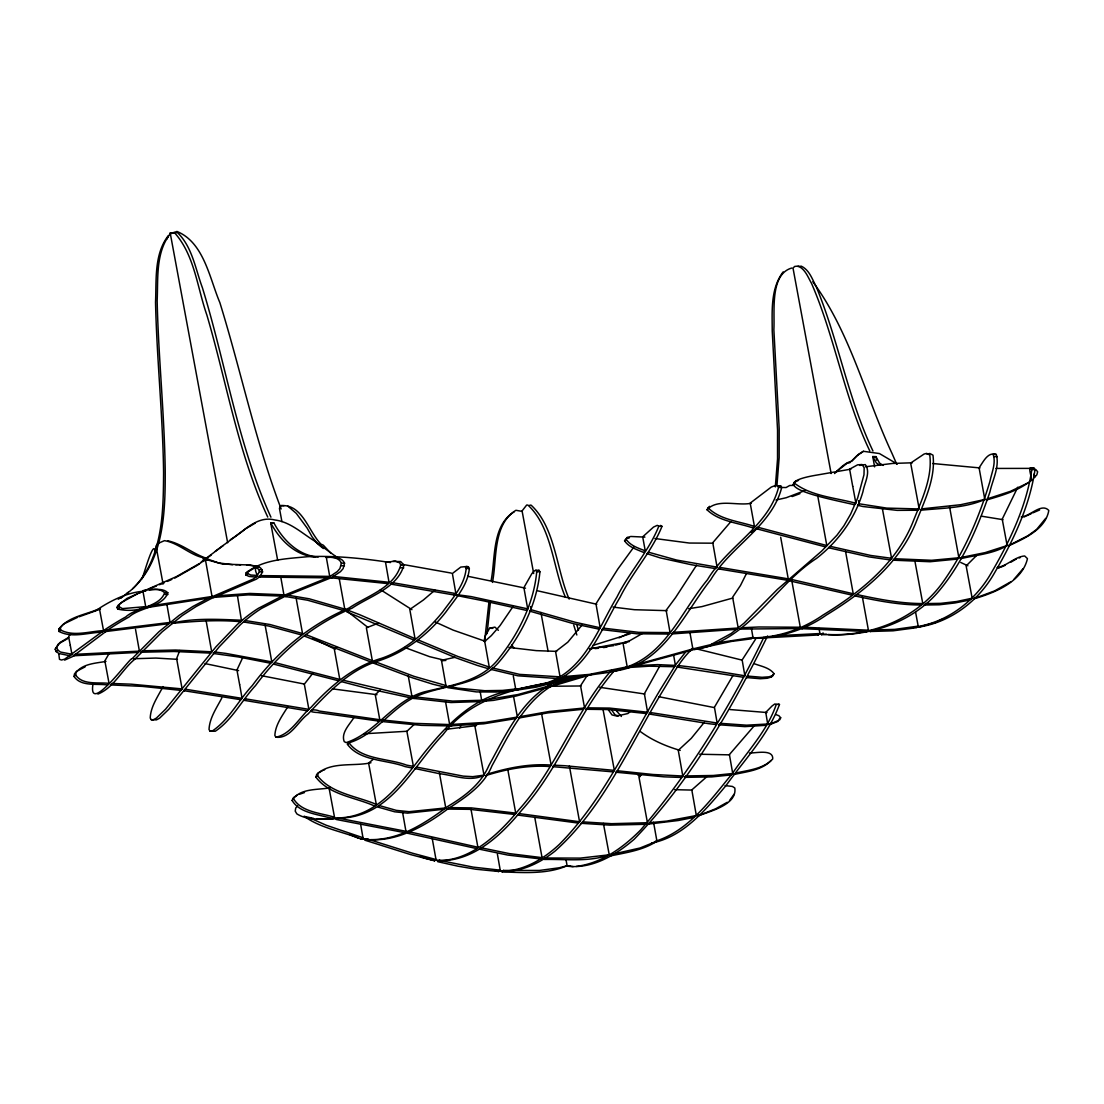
<?xml version="1.0" encoding="UTF-8"?>
<svg xmlns="http://www.w3.org/2000/svg" width="1104" height="1104" viewBox="0 0 1104 1104"><rect width="100%" height="100%" fill="white"/><g stroke="black" fill="none" stroke-linecap="round" stroke-linejoin="round"><path stroke-width="1.5" d="M1027.231 483.29L1010.381 491.349L988.108 498.594L986.479 500.029C1002.17 495.379 1018.84 490.769 1031.605 480.047C1032.185 479.012 1026.996 463.97 1031.812 469.545C1026.292 507.398 1008.863 543.14 989.529 575.874C973.631 601.901 947.232 621.856 916.803 626.727M1030.832 468.041L1034.02 468.124L1035 469.642C1029.48 507.495 1012.051 543.237 992.703 575.971C976.267 603.074 948.267 623.36 916.499 627.389M456.007 593.441L454.255 595.028L390.747 584.085L392.375 582.65L455.883 593.579L452.378 573.5L460.768 567.083L465.198 566.656L466.164 568.463C464.674 585.299 452.074 598.81 442.621 612.016C426.323 631.93 406.286 649.856 381.542 658.315C353.225 666.499 330.565 685.888 311.121 707.25C299.612 716.744 291.152 734.326 275.862 737.196L274.855 735.43C275.393 724.721 282.362 715.654 287.758 706.808M466.385 566.352L468.372 566.752L469.352 568.546C467.848 585.396 455.262 598.906 445.809 612.099C428.104 634.621 404.685 652.754 377.154 661.31C348.602 670.57 327.778 692.981 307.823 714.219C297.887 721.478 290.297 739.087 275.862 737.196M162.978 686.605C157.969 696.583 150.641 706.491 150.227 718.028L151.22 719.711L153.263 719.78L156.354 718.124L165.545 709.251L215.887 646.903L237.263 624.56A377.596 180.904 -88.3 0 1 258.405 608.304L281.837 596.257L328.647 577.364L337.313 571.541L339.922 568.532L341.371 563.109C339.176 557.465 331.297 556.775 326.329 557.437L329.723 576.385L260.668 575.612L259.04 577.047L328.095 577.834L329.848 576.247M151.22 719.711L156.451 719.877L159.528 718.221L168.733 709.348L219.061 646.999L240.451 624.657A377.596 180.904 -88.3 0 1 261.593 608.387L285.025 596.353L331.835 577.461L340.501 571.637L343.109 568.629L344.558 563.206C341.509 556.306 332.649 557.479 326.384 557.23M221.821 697.976C216.646 707.926 209.539 717.945 209.029 729.496L210.036 731.152L212.106 731.152C229.108 719.794 238.63 700.143 252.361 685.487C277.159 651.664 310.058 624.381 348.947 608.042C366.804 595.967 394.639 587.811 400.711 564.972L399.676 562.847L395.163 561.025L385.558 562.46L389.022 582.277L333.008 576.398M210.036 731.152L215.294 731.234C232.295 719.891 241.817 700.24 255.548 685.57C280.347 651.76 313.246 624.464 352.135 608.138C369.992 596.05 397.826 587.894 403.898 565.055L400.669 561.563L392.9 561.425M751.286 503.245C737.265 506.156 717.517 498.263 706.988 509.731C718.842 521.309 737.334 522.689 752.652 527.822L754.405 526.249L750.182 503.134L771.282 487.071L775.215 485.553L777.492 485.76L778.527 487.388C768.839 526.001 727.15 546.466 707.54 579.614L707.416 579.793C682.327 609.891 666.388 653.402 626.465 667.12M777.823 485.857L780.666 485.843L781.701 487.485C772.027 526.097 730.337 546.563 710.728 579.697L710.603 579.89C682.948 614.845 661.462 668.9 609.601 671.398M390.485 562.543C363.106 558.376 335.395 555.505 307.671 556.692C286.833 558.762 263.166 559.231 246.123 572.866L245.875 574.991L249.159 576.467L255.742 577.019L257.508 575.446C251.174 564.282 261.4 564.682 262.573 571.9L259.771 576.647L256.487 579.103L210.892 598.727L196.139 606.524L182.312 615.508L162.205 631.778L135.061 659.019C122.089 669.383 113.919 687.764 97.897 694.085M247.751 571.43L247.503 573.542L245.875 574.991M58.829 654.244L59.492 659.336L61.465 660.013L64.598 659.212L105.791 629.073A834.79 399.952 -88.3 0 1 125.773 616.929C136.261 607.269 159.887 607.021 164.634 592.682C158.866 587.535 149.592 589.205 142.885 590.806L145.7 606.634L122.42 608.621L118.749 606.469L119.66 603.943M775.325 486.905L777.533 459.043L777.547 430.118L772.234 331.062C772.165 311.107 770.426 288.544 783.164 271.874M776.954 485.456L779.162 457.594L779.176 428.669L773.863 329.613C774.911 311.77 769.626 274.33 791.761 268.024M489.058 600.949L484.573 641.603M491.156 580.456C495.503 557.796 491.791 525.49 514.285 511.732M490.507 601.225L487.085 633.558M492.439 582.429C497.173 558.872 492.536 524.855 515.913 510.296L522.358 511.428M414.359 724.238L406.879 731.345L413.407 766.369L411.64 767.942L405.002 766.576C386.731 759.607 360.097 761.443 347.484 744.413L347.732 742.647M109.13 653.499L104.839 660.882L109.048 683.362L107.281 684.949C96.6 683.39 80.896 686.826 74.065 676.476L74.465 673.951L76.521 671.329L85.132 666.857M109.048 683.362C98.435 682.106 82.552 685.349 75.693 675.041L76.093 672.502C83.007 663.573 95.731 663.311 105.984 661.393M92.929 684.397C87.92 716.496 132.025 654.893 131.887 658.922L159.017 631.681L179.124 615.411L192.965 606.427L207.704 598.63L253.299 579.02L256.583 576.55L259.385 571.803L258.985 569.678L256.031 567.111L246.123 572.866M644.902 537.11L630.853 536.475L627.155 537.496L626.203 539.359C630.37 545.707 638.623 548.288 645.233 550.799L642.694 536.834L653.54 527.063L657.28 525.338L658.798 526.263C648.628 551.6 629.101 572.493 616.943 597.071C598.106 628.273 584.885 669.645 547.253 682.755L512.794 690.028M660.454 525.421L661.986 526.36C651.815 551.696 632.288 572.576 620.131 597.154C601.294 628.369 588.073 669.728 550.441 682.838C510.255 689.048 468.662 700.585 442.856 734.822C413.489 765.334 392.541 813.607 344.876 817.843L331.573 819.002L316.586 818.699M651.581 843.083C683.928 836.749 706.105 809.287 726.156 785.386C744.745 759.345 768.425 734.933 779.465 704.449L776.291 704.366C767.666 730.02 748.084 750.596 732.973 772.621M318.297 772.966L317.566 775.767L315.937 777.202C329.227 794.99 355.102 797.226 374.532 805.975L376.285 804.388L368.598 763.03L373.124 759.442M483.966 641.162L485.236 636.042L489.596 628.259L494.937 627.113L498.359 630.329M227.659 542.768L170.237 233.179L174.294 232.489C194.539 254.707 197.202 287.495 206.834 314.93C226.72 382.232 237.912 453.109 267.748 517.072M270.935 517.169C237.677 444.319 225.851 363.851 202.377 287.661C195.449 269.072 192.331 246.896 177.468 232.585L170.237 233.179M147.232 607.393L149.04 606.096L212.023 596.491L205.358 559.342L208.546 559.424L218.537 562.888L232.544 564.724M208.546 559.424L205.303 559.549M277.684 560.349L270.756 523.199L273.999 523.075C282.859 539.815 298.287 555.657 318.214 557.037M273.999 523.075L270.756 523.199M446.044 685.377L444.277 686.95L432.809 684.204L412.275 677.759L374.215 663.407L375.857 661.972L413.903 676.31L445.906 685.515L441.462 660.33L455.096 657.28M874.603 466.895L872.781 456.545L875.969 456.628L879.502 463.031L883.131 465.433M876.535 460.23L875.969 456.628M70.297 645.44L71.926 654.244L70.159 655.817L58.898 653.499L56.18 651.581L55.2 649.276L58.374 643.949L68.144 638.319M55.2 649.276L60.002 642.5L68.71 637.367M259.205 567.208L255.976 567.332M329.572 557.313L326.329 557.437M642.266 633.53L630.053 640.527L622.987 642.997L627.182 666.83L589.26 674.406L563.454 676.628L561.646 677.925L563.454 676.628M315.937 777.202L316.669 774.401C330.883 761.125 353.611 766.714 370.958 762.754M179.731 650.532L176.626 658.646L182.105 688.896L131.307 684.19L112.194 683.459L110.566 684.908L142.499 686.398L180.476 690.331L182.243 688.758M763.789 637.394C730.71 705.911 690.373 772.138 640.651 829.946C623.236 847.568 601.583 863.273 576.357 866.405M767.57 635.932C732.007 708.437 690.607 780.776 634.193 839.247C615.715 855.103 591.91 869.469 566.559 866.088M242.535 657.998L236.932 670.004L239.623 684.535M330.303 787.469L329.102 788.256L334.512 817.236L332.746 818.809C319.401 814.2 300.095 813.745 292.146 800.538L293.457 797.612L297.542 794.921M292.146 800.538C299.336 788.077 317.386 790.05 329.779 787.883M1017.778 487.209L1002.225 519.142L1007.138 545.542L985.141 552.607L962.233 557.258L960.411 558.555L962.233 557.258M145.838 606.496C138.11 611.05 126.67 611.064 117.866 609.132L116.969 607.531L118.031 605.392L127.043 598.368L176.405 576.619L199.369 563.606M775.864 714.55L778.9 715.737L780.68 717.752L779.672 719.891L769.184 724.583L771.006 723.286M459.761 727.978L461.182 725.052M706.988 509.731L709.568 506.336M850.963 469.117L817.967 474.886C753.08 485.346 836.722 500.333 854.096 504.68L855.862 503.093L852.757 486.367M795.749 480.985L792.907 484.684M645.233 550.799L643.466 552.386C636.829 549.447 628.714 547.198 624.574 540.808L627.155 537.496M746.332 573.79L740.453 585.534L732.614 597.209L738.203 628.01L673.302 632.344L671.674 633.779M734.063 794.259L729.509 800.635M283.99 505.729L280.816 505.632L279.45 508.364L281.906 521.599M141.919 578.786C143.216 577.392 153.553 538.269 155.14 551.296M166.828 239.099L168.084 236.711M660.427 664.815L644.377 693.726L647.579 712.232L609.587 708.078L587.963 707.843L586.155 709.127L587.963 707.843M1023.104 568.629L1014.024 579.269M774.001 673.647L772.938 675.551L768.95 676.821L762.008 677.304L748.222 676.131L746.594 677.566L760.38 678.739L767.321 678.256L771.31 676.987L774.001 673.647C769.35 667.451 760.739 666.223 753.88 663.573M733.028 675.427L714.44 707.236L717.145 723.037L650.946 712.618L649.318 714.053L708.616 723.672L715.516 724.486L717.283 722.899M1045.667 518.397L1036.711 529.34M149.192 590.074C155.236 589.674 163.019 587.908 167.822 592.779C163.075 607.103 139.435 607.352 128.961 617.012A834.79 399.952 -88.3 0 0 108.979 629.17L72.271 656.714L64.653 660.109M696.5 565.276L675.551 597.609L666.14 610.291L670.059 632.592L638.664 632.344L603.543 628.162L601.915 629.611L637.036 633.793L668.431 634.041L670.197 632.454M144.251 591.178C128.423 592.186 112.525 599.734 99.36 608.263L103.541 630.632L101.775 632.206C87.92 632.537 71.898 638.416 59.05 631.46L58.76 629.252C68.034 616.584 85.919 614.776 99.263 608.718M58.76 629.252L63.742 623.912M513.374 606.041L500.057 625.582L491.335 635.614L484.725 641.465L489.251 667.051L457.994 656.535L418.554 640.085L416.926 641.521L456.366 657.984L477.287 665.408L487.623 668.486L489.389 666.913M587.425 675.124L580.552 685.736L584.554 707.981L549.488 711.431L520.605 716.551L518.783 717.848L520.605 716.551M168.388 235.525C153.911 254.224 156.547 279.905 155.526 302.179C156.782 359.076 162.868 415.766 163.585 472.678C163.323 512.504 162.964 558.5 132.853 588.625M170.016 234.089C155.54 252.775 158.176 278.47 157.154 300.73C158.41 357.627 164.496 414.317 165.214 471.242C165.324 513.76 163.93 565.814 126.587 593.745M582.098 624.961L567.801 642.183L555.588 651.608L560.045 676.835L519.57 674.378L492.715 667.989L491.087 669.424L517.942 675.814L555.726 678.408L558.417 678.284L560.183 676.697M704.324 722.292L691.27 738.341L678.27 750.334L682.796 776.015L653.071 774.497L617.564 770.785L615.935 772.22L663.987 776.83L681.168 777.451L682.934 775.877M354.067 717.338C349.858 724.279 340.694 732.794 344.241 741.653L346.159 742.606C375.664 733.125 393.286 700.571 424.074 691.96C451.26 685.239 482.034 681.554 499.877 657.184C519.004 632.771 533.894 602.922 536.723 571.706L535.882 570.257L534.267 570.878L531.852 573.666L523.889 587.632L527.698 608.87L471.27 596.615C425.054 590.102 486.215 601.087 485.539 601.307L526.07 610.319L527.836 608.732M755.564 639.202L742.15 659.944L744.869 675.8L694.416 667.478L678.712 665.574L677.069 667.023L743.24 677.249L745.007 675.662M312.998 673.04L304.331 684.163L308.872 709.348L245.433 698.832L243.805 700.281L307.243 710.797L309.01 709.21M297.542 805.754L295.72 808.059L295.223 811.15L296.879 813.91C310.114 821.969 327.074 818.395 341.688 817.76C379.748 814.945 402.27 781.066 423.522 753.715C445.574 726.239 472.291 697.769 508.516 691.049M731.98 773.959C710.562 799.972 688.924 830.608 655.334 841.317M633.875 547.004L617.757 569.167L595.967 603.833L600.176 627.762L575.419 622.325L531.314 609.767L530.555 606.538M753.728 726.404L729.413 754.556L732.711 773.49L713.363 775.477L686.067 775.933L684.439 777.368L711.735 776.912L731.083 774.925L732.835 773.352M70.711 633.903L68.614 636.58L70.256 645.398M771.075 760.463C761.815 770.33 746.925 771.572 734.422 774.415L736.051 772.979C748.553 770.123 763.444 768.881 772.703 759.028C773.6 748.747 755.426 753.301 749.478 752.969M685.267 652.478L675.965 664.373L660.233 689.765C628.838 742.33 602.977 800.372 559.286 844.436C544.424 858.332 525.628 869.855 504.873 871.153M730.724 521.792L712.77 542.713L717.076 567.152L676.573 560.045L648.614 552.235L646.985 553.67L660.275 557.906L691.449 564.751L715.447 568.588L717.214 567.014M1033.689 477.977L1035.221 476.238M611.409 670.321C574.577 712.646 556.595 768.136 518.632 809.991L518.425 810.239C496.096 837.812 458.726 872.091 420.376 856.483M614.597 670.418C577.765 712.742 559.783 768.218 521.819 810.074L521.612 810.336C500.816 835.7 472.07 862.707 436.798 860.568M432.147 838.033L435.997 859.519L412.234 853.144L366.445 838.736L364.817 840.185L410.605 854.593L434.507 860.816M507.757 769.336L515.72 813.11L471.38 807.893L448.997 807.617L447.368 809.066L469.752 809.342L514.216 814.421M71.926 654.244L60.527 652.05L57.808 650.132L56.828 647.841M103.541 630.632C89.755 631.226 73.568 636.925 60.679 630.011L60.389 627.803M135.53 629.404L139.394 651.125L75.072 654.327L73.444 655.776L137.89 652.423M166.814 604.012L170.057 622.408L106.591 630.205L104.963 631.64L168.567 623.705M147.412 607.531L210.533 597.802M257.508 575.446L250.787 575.018L247.503 573.542M237.319 594.904L241.403 620.213C218.551 619.344 193.324 617.743 171.631 623.374C194.138 621.304 217.088 619.62 239.775 621.649L240.368 621.566M206.062 620.462L211.706 651.802L175.633 650.035L142.609 650.794L140.981 652.229L174.004 651.484L210.215 653.099M280.706 576.688L283.907 594.808L249.89 593.441L215.211 595.953L213.583 597.388L248.262 594.877L282.417 596.119M266.561 632.84L271.791 661.889L225.851 653.402L215.045 652.036L213.417 653.471L238.464 656.963L270.287 663.187M296.12 598.12L302.524 633.517L270.107 624.547L245.198 620.531L243.57 621.966L268.479 625.982L301.019 634.828M239.665 684.577L242.066 698.363L185.458 689.227L183.83 690.676L240.575 699.674M339.135 578.082L344.765 609.104L309.244 598.796L287.247 595.084L285.619 596.533L307.616 600.231L343.261 610.402M331.379 577.834L387.518 583.574M336.596 647.261L334.402 649.58L339.797 679.415L275.213 662.676L273.585 664.111L338.307 680.713M378.617 623.056L366.362 627.831L372.324 660.675L306.015 634.634L304.387 636.07L370.834 661.972M434.907 590.157L423.453 599.955L409.805 609.436L415.007 638.636L359.573 614.666L348.284 610.36L346.656 611.809L413.503 639.934M379.914 690.317L375.277 694.775L379.776 719.725L319.401 711.073C313.012 707.954 304.497 711.97 317.773 712.522L378.286 721.022M408.245 675.827L411.958 696.5L343.247 680.243L341.619 681.679L369.316 688.896L410.453 697.811M334.512 817.236C321.223 813.013 301.751 812.268 293.774 799.103M445.478 701.371L449.659 724.569L414.925 723.368L383.116 720.029L381.487 721.478L421.507 725.356L448.155 725.88M376.285 804.388C356.923 796.067 330.883 793.472 317.566 775.767M413.407 766.369L406.631 765.127C388.36 758.172 361.726 760.007 349.112 742.964L347.484 744.413M480.24 691.904L481.634 700.253L452.654 701.095L415.325 696.941L413.696 698.39L451.025 702.544L480.13 701.551M304.511 816.505C321.071 828.4 342.613 831.574 361.339 839.15L361.477 839.012M360.649 824.343L362.968 837.715L326.135 825.212L310.265 818.105M515.692 688.965L502.527 690.414L484.808 690.704L457.705 688.109L449.328 686.219L447.7 687.654L476.279 691.904L496.441 692.029L513.926 690.538L515.692 688.965L513.291 675.993M531.121 609.615L529.492 611.064L573.79 623.774L598.685 629.059M402.532 812.02L405.941 831.298L337.783 818.023L336.154 819.472L404.45 832.609M517.403 717.048L485.401 722.361L452.902 724.376L451.274 725.825L483.773 723.81L515.637 718.621L517.403 717.048L513.388 695.589M439.337 772.524L445.768 807.921L409.156 811.688L396.35 810.377L379.652 805.658L378.023 807.093L394.721 811.813L407.528 813.137L444.277 809.232M484.007 775.132L472.816 776.664L463.211 776.126L416.663 767.114L415.035 768.55L439.226 773.642C453.178 775.077 470.69 782.515 484.007 775.132L474.844 725.866L477.632 723.782M754.28 526.387C739.57 521.364 720.36 519.887 708.616 508.295M518.977 718L547.86 712.88L583.05 709.279M485.346 775.698C505.88 769.24 527.781 764.975 549.502 766.521M541.471 713.101L551.131 765.072C529.396 763.457 507.536 767.901 486.974 774.263M471.022 809.37L477.88 847.223L409.322 831.809L407.693 833.258L476.376 848.521M625.154 667.741L649.235 666.181L673.895 666.719M673.647 655.183L675.386 665.408L657.529 664.622L634.993 665.643M689.765 631.626L692.857 648.959L632.054 665.726M586.334 709.279L609.049 709.582L646.088 713.543M439.42 860.251L437.791 861.7L458.008 866.198L475.755 869.221L498.732 871.498M497.38 853.985L500.222 870.187L473.243 867.123L439.599 860.402M855.724 503.231C835.907 497.78 811.509 496.289 794.535 483.248M673.481 632.495L671.853 633.931L736.699 629.321M780.68 537.248L788.242 578.855L720.429 567.497L718.801 568.946L786.738 580.152M817.581 495.034L826.813 545.542L757.717 527.215L756.088 528.65L825.323 546.853M602.977 709.113L614.362 770.399L564.779 765.721L554.277 765.196L552.649 766.645L612.734 771.848M751.355 627.928L752.956 637.408L719.422 642.556L691.256 649.304M534.847 817.857L542.05 857.642L509.386 853.613L481.275 847.803L479.647 849.238L507.757 855.062L540.56 858.94M569.388 766.024L579.559 821.749L519.087 813.579L517.459 815.028L578.068 823.046M566.048 859.975L567.111 865.729L559.093 867.813L539.401 870.449L503.714 870.449L501.892 871.746L503.534 870.311M739.777 629.073L798.799 628.535M791.692 580.166L800.303 627.238L758.765 626.989L741.598 627.776L739.97 629.211M858.526 500.623L859.105 503.783L857.477 505.218L862.886 506.515L897.124 510.365L917.534 510.241M917.396 510.379L919.163 508.806L910.648 463.059L924.089 454.048L926.615 453.385L929.789 455.041C932.673 478.515 920.846 501.782 912.456 523.199C895.482 564.241 859.809 592.6 822.949 615.094C802.567 629.211 778.292 637.477 753.466 637.85M845.54 551.351L853.24 593.759L791.637 579.476L790.009 580.925L851.75 595.07M891.577 558.307L870.752 555.464L830.249 546.342L828.621 547.777L869.124 556.913L889.824 559.88L891.577 558.307L882.482 509.192M754.529 638.402L818.174 634.993L819.927 633.42L819.016 628.48M818.174 634.993L819.927 633.42M609.242 854.813L580.235 858.112L546.632 858.001C545.431 857.049 542.243 859.878 545.003 859.45C565.924 859.064 589.605 862.155 609.242 854.813L603.391 823.405M647.455 822.728L611.561 823.681L582.871 821.873L581.242 823.308L609.932 825.13L645.661 824.302L647.455 822.728L638.954 777.05L641.686 774.401M776.291 704.366L774.746 703.993L772 706.036L765.762 712.384L767.694 723.989L746.566 725.19L720.484 723.327L718.856 724.762L744.938 726.625L766.19 725.3M818.243 633.958C861.382 638.485 908.081 626.092 937.475 592.738C962.412 563.73 977.661 527.795 989.929 491.929C992.524 479.923 999.769 466.882 996.291 454.475C987.597 451.467 983.222 462.217 979.069 467.723L984.823 499.477L960.521 504.735L922.447 508.792L920.626 510.089L922.447 508.792M653.554 822.301L656.935 841.165L640.044 847.996L612.265 854.261M862.348 596.864L868.406 630.191L803.588 627.224L801.946 628.673L866.902 631.502M706.657 776.857L691.808 789.912L696.334 815.539L666.733 821.1L650.711 822.577L648.904 823.874L650.711 822.577M1029.977 481.496L1031.729 479.909M949.523 506.584L958.879 557.768L931.679 560.294L894.792 558.734L893.164 560.183L930.051 561.729L957.389 559.079M914.912 561.149L922.778 603.543C900.657 603.598 878.48 599.196 856.828 594.545L855.2 595.981C876.852 600.631 899.029 605.033 921.136 604.978M918.183 626.134L894.764 629.377L871.663 630.053L870.035 631.502L893.122 630.812L916.417 627.707L918.183 626.134L915.575 612.085M972.155 598.23L956.575 601.528L940.843 603.336L925.897 603.571L924.269 605.006L939.214 604.785L954.946 602.963L969.367 600.093L972.155 598.23L966.138 565.924L976.819 555.257M835.866 472.001L847.099 463.238L850.039 462.631M834.555 473.547C839.551 468.786 844.767 462.769 851.667 461.182L858.47 454.365L863.425 451.288L879.419 453.551L897.193 464.011M851.17 461.486L856.842 455.814L863.425 451.288M318.449 772.883L322.451 770.675M59.05 631.46L60.679 630.011M56.18 651.581L57.808 650.132M116.969 607.531L118.611 606.096M117.866 609.132L119.494 607.683M73.623 655.914L75.251 654.479M105.142 631.792L106.771 630.343M74.065 676.476L75.693 675.041M168.429 623.843L170.195 622.27M137.765 652.561L139.518 650.987M171.824 623.525L173.452 622.09M141.174 652.381L142.802 650.946M110.745 685.06L112.373 683.611M210.395 597.94L212.161 596.353M213.762 597.54L215.39 596.091M259.219 577.199L260.848 575.75M240.23 621.704L241.997 620.131M243.749 622.118L245.378 620.683M210.077 653.237L211.844 651.664M213.596 653.623L215.225 652.174M282.279 596.257L284.045 594.67M285.798 596.671L287.426 595.235M184.009 690.814L185.638 689.379M331.559 577.985L333.187 576.536M300.895 634.966L302.648 633.379M270.163 663.325L271.915 661.751M240.437 699.812L242.204 698.225M343.137 610.54L344.89 608.966M243.998 700.419L245.626 698.984M387.38 583.712L389.146 582.139M390.926 584.237L392.555 582.788M338.169 680.851L339.935 679.277M310.79 711.376L312.418 709.927M370.696 662.11L372.462 660.537M413.379 640.072L415.132 638.498M378.148 721.16L379.914 719.587M381.722 721.63L383.309 720.181M410.329 697.949L412.082 696.362M413.876 698.528L415.504 697.093M624.574 540.808L626.203 539.359M448.031 726.018L449.797 724.431M451.467 725.963L453.095 724.528M480.005 701.689L481.772 700.115M483.4 701.426L485.029 699.991L517.831 694.568L548.164 686.164L546.397 687.751L516.203 696.003L493.585 700.364L483.207 701.275L485.029 699.991M517.1 689.931L521.971 688.275M361.339 839.15L363.106 837.577M598.547 629.197L600.314 627.624M602.094 629.763L603.722 628.314M551.31 685.446L549.502 686.743L569.209 679.678L586.486 675.22M404.312 832.747L406.079 831.16M407.873 833.396L409.515 831.961M444.139 809.37L445.906 807.783M447.562 809.218L449.19 807.769M718.994 569.084L720.622 567.649M627.307 666.692C614.417 673.426 598.092 672.929 583.975 676.228L561.826 678.077M630.301 665.933L628.673 667.382L691.228 650.408L692.981 648.821M628.852 667.52L630.481 666.085M582.926 709.417L584.678 707.843M434.369 860.954L436.135 859.381M549.364 766.659L551.131 765.072M552.842 766.783L554.47 765.348M673.757 666.857L675.524 665.27M677.263 667.161L678.891 665.726M514.091 814.559L515.844 812.972M476.252 848.659L478.018 847.085M517.652 815.18L519.28 813.731M786.614 580.29L788.366 578.717M825.185 546.991L826.951 545.404M736.575 629.459L738.328 627.872M645.95 713.681L647.717 712.094M649.497 714.205L651.125 712.756M753.094 637.27L751.327 638.843L731.579 641.41L699.743 648.255M498.594 871.636L500.36 870.049M612.596 771.986L614.362 770.399M616.115 772.372L617.743 770.937M577.93 823.184L579.697 821.611M798.661 628.673L800.428 627.1M540.422 859.078L542.188 857.504M581.422 823.46L583.05 822.011M746.773 677.718L748.402 676.283M802.139 628.811L803.767 627.376M543.927 859.367L545.555 857.932M889.824 559.88L891.452 558.445M851.612 595.208L853.378 593.621M893.343 560.335L894.971 558.886M771.31 676.987L772.938 675.551M719.035 724.914L720.664 723.465M823.004 633.158L821.376 634.607L826.551 634.289M821.569 634.759L823.198 633.31M567.111 865.729C547.336 874.396 523.544 872.643 502.085 871.898M984.961 499.339C965.531 508.213 942.002 508.075 920.819 510.227M986.286 499.877L988.108 498.594M684.632 777.52L686.26 776.084M645.702 824.302L647.33 822.866M866.778 631.64L868.531 630.053M870.214 631.64L871.843 630.205M766.066 725.438L767.818 723.851M957.251 559.217L959.017 557.63M779.051 719.201L780.68 717.752M921.012 605.116L922.778 603.543M657.059 841.027C643.618 850.177 626.479 852.536 610.829 855.848L610.636 855.697M924.462 605.158L926.09 603.722M696.472 815.401L691.794 817.816L678.298 820.507L649.083 824.026M699.605 814.6L697.797 815.884L715.709 808.749L727.246 802.304M1007.138 545.542C993.503 553.904 975.964 555.008 960.604 558.707M1008.407 545.693L1028.017 535.675L1036.352 529.658M1010.215 544.396L1008.587 545.831C1024.181 538.683 1045.598 529.285 1048.8 510.448C1041.431 502.499 1030.142 516.437 1021.228 516.92M975.301 597.471L973.493 598.754L994.594 590.902L1010.726 581.849M692.926 648.269C680.188 659.764 672.308 675.455 663.421 689.848C629.901 744.662 603.929 807.562 554.953 851.17C538.214 864.404 516.727 874.423 494.937 870.476M757.91 527.905L751.313 532.238M629.694 712.052L627.9 713.529L616.791 716.054L612.03 714.95L607.628 708.727M121.054 598.064L128.216 592.296M244.467 529.782L215.294 551.255M94.93 611.133L97.704 609.38M223.229 545.555L201.301 561.908M244.991 529.12L255.259 523.144M927.07 454.282L929.789 453.482L932.977 455.138C935.861 478.612 924.034 501.878 915.644 523.296C898.67 564.337 862.983 592.696 826.137 615.19C804.457 630.494 778.251 638.126 751.824 638.236M211.223 555.022L197.74 565.055L177.013 576.854M120.888 602.784L137.31 593.869M1010.85 562.184L1016.398 558.969M230.322 539.704C243.998 531.493 256.873 515.333 274.717 519.956C290.117 521.861 301.834 533.108 314.53 541.015L336.913 557.244M553.904 682.589C521.254 699.688 505.77 734.988 488.837 765.61C481.013 784.047 464.867 796.232 448.224 806.141C425.44 822.935 400.09 839.965 370.558 839.633M118.225 599.237L122.682 596.629M619.054 637.85L629.004 633.185M778.044 721.34L769.378 724.735M64.308 623.705L77.597 617.315M804.968 490.576L786.2 497.725L775.988 500.029M798.565 480.337L794.121 482.42M943.478 618.709L935.806 622.394L919.549 626.879M174.763 578.068L175.881 577.516M1024.084 516.989L1025.119 516.479M1032.847 512.863L1039.609 509.979M711.252 644.377L731.179 633.517L743.972 623.236L777.437 589.37L821.583 551.172L836.915 535.247L843.911 525.794L850.632 514.147L857.615 498.083L863.977 474.775L864.17 467.751L862.072 464.494L857.573 464.839L849.625 469.172L852.716 486.326M1026.389 515.885L1031.467 513.539M167.38 581.422L171.81 579.407M97.635 610.167L100.519 608.884M323.914 770.068L324.673 769.723M1001.024 567.111L1005.33 565.248M859.574 465.446L865.26 464.591C871.097 472.153 864.349 483.248 862.997 491.487C855.31 518.176 838.281 541.415 816.491 558.431C772.924 586.39 746.456 645.481 689.807 650.035M138.787 593.193L145.162 590.585M148.35 589.274L156.34 586.017M159.528 584.706L164.317 582.746M1034.02 468.124L1029.673 468.496M1019.158 557.989L1020.206 557.589M564.558 679.705C527.05 693.685 510.062 733.194 492.011 765.707C483.814 785.938 465.129 797.502 447.81 808.942C422.777 827.558 392.679 844.615 360.208 838.626M537.455 570.961L539.069 570.34L539.911 571.803C536.765 604.882 520.633 636.553 499.325 661.641C479.274 685.612 446.43 684.356 419.506 695.051C392.748 705.484 376.505 734.464 349.347 742.702M171.396 233.565L176.93 231.454C204.005 242.48 209.581 278.429 219.834 302.551C241.086 371.123 255.521 441.793 281.161 508.972M792.161 496.538L799.972 493.64M707.94 507.771L709.003 507.385M79.143 616.763L96.103 610.705M994.166 454.117L996.291 454.475M299.681 794.218L304.511 792.548M998.168 568.229L999.589 567.732M630.384 633.696L592.945 645.426M593.98 673.771L549.682 686.895M570.064 865.895L568.422 866.185M732.808 598.051L701.882 606.62L688.648 608.732M615.549 645.164L621.138 643.632M627.707 538.366L629.225 537.924M697.976 816.035C710.079 811.095 737.362 804.83 734.809 787.98L732.38 786.434L725.093 785.593M973.673 598.906C994.442 592.903 1022.028 582.056 1027.465 558.638L1024.678 555.961C1014.548 556.789 1007.303 565.979 997.16 567.484M575.846 676.172L530.527 687.019M577.323 676.766L536.296 687.116L517.293 690.069M698.432 648.586L694.333 649.428M629.349 641.576L589.508 648.89M524.552 687.985L529.023 687.268M364.168 733.774L407.348 731.248M865.508 466.771L892.556 463.445L912.387 462.783M614.914 670.059L618.309 669.562M602.798 672.405L606.206 671.894M613.879 645.633L590.074 648.669M603.433 647.579L606.841 647.123M476.569 725.576L446.099 729.302M910.469 627.969L913.491 627.679M594.946 648.6L598.327 648.283M692.001 790.078L674.71 789.677M797.916 266.519L801.325 266.188C809.549 270.08 812.296 279.436 816.311 286.888C838.433 340.432 847.996 398.585 872.96 450.998M713.212 543.182L689.324 543.044L654.893 538.517M819.803 633.544L773.062 635.904M550.551 686.274L580.966 685.97M133.639 658.743L155.857 658.067L177.454 659.336M919.025 508.944L886.747 508.102L859.105 503.783M556.692 651.388L536.268 650.629L508.944 647.441M729.523 754.846L699.701 754.239M794.397 485.387L789.733 485.484L786.062 487.54L781.011 487.444M667.092 610.664L634.469 609.712L613.051 607.103M828.221 634.51C871.636 636.635 916.555 618.626 942.43 582.857C964.289 552.276 979.179 517.183 989.957 481.316C991.654 472.636 996.236 463.114 993.103 454.379M235.676 564.751L237.512 564.724M238.864 564.848L240.7 564.82M1003.025 519.68L981.484 516.189M170.292 232.958L173.48 233.054M994.028 456.545L997.216 456.628M872.726 456.752L875.914 456.849M1031.812 469.545L1035 469.642M777.492 485.76L780.666 485.843M778.527 487.388L781.701 487.485M658.798 526.263L661.986 526.36M163.075 584.057L156.023 546.011L157.775 543.541L164.427 540.656C179.483 543.016 191.185 556.554 206.365 558.265C192.91 553.78 181.525 543.596 167.615 540.753M341.371 563.109L344.558 563.206M465.198 566.656L468.372 566.752M400.711 564.972L403.898 565.055M535.882 570.257L539.069 570.34M466.164 568.463L469.352 568.546M341.274 565.703L344.448 565.786M400.586 567.76L403.774 567.842M536.723 571.706L539.911 571.803M258.985 569.678L262.172 569.774M259.385 571.803L262.573 571.9M142.94 590.599L146.128 590.681L142.885 590.806M164.634 592.682L167.822 592.779M164.8 594.407L167.987 594.504M489.596 628.259L492.784 628.355M622.987 642.997L626.161 643.094M441.462 660.33L444.65 660.427L441.407 660.551M995.96 468.441L1031.509 468.386M932.618 463.514L980.007 467.93M529.865 505.121L531.134 505.19C555.602 527.753 556.471 570.451 569.181 599.086M280.816 505.632C302.413 503.866 308.402 531.286 320.919 544.106L323.306 545.183L330.8 553.214M767.018 712.535L729.965 709.541M313.536 818.381L303.917 816.325M376.961 694.706L332.401 688.855M569.747 866.185L573.169 866.612M714.067 707.54L658.909 696.734M599.789 687.309L644.902 694.03M246.592 564.889L257.094 566.366L249.78 564.986L222.635 564.089L205.358 559.342M368.377 839.44L363.395 838.723M315.026 556.94C295.099 555.56 279.671 539.718 270.811 522.979M451.274 573.073L402.725 564.434M467.641 576.247L525.518 588.184M498.111 870.573L501.106 871.056M303.848 683.956L261.551 675.703M596.809 604.274L537.772 590.847M695.865 648.697L741.653 660.013M430.712 859.464L433.817 860.113M205.082 663.587L238.602 670.625M778.044 704.117L779.465 704.449M618.392 715.778L615.218 715.047L610.802 708.823M445.864 660.565L429.608 656.673L404.795 647.51M358.703 838.253L349.747 834.486M372.917 662.538L376.119 663.366M1033.868 469.034L1035.883 469.642L1037.65 471.781L1036.849 474.803L1034.545 477.397L1033.813 474.237M485.498 641.383L453.095 630.094L435.142 621.938M680.202 750.416C665.96 746.29 651.995 740.246 640.168 731.414M967.891 565.8L960.715 562.46M334.76 649.042L312.943 638.402M411.93 609.67L380.411 589.646M879.943 465.336L876.314 462.935L872.781 456.545M335.45 556.471L336.568 557.23M637.712 774.801L640.196 776.636M367.922 627.417L347.581 611.533M323.334 548.536L317.745 544.01L312.128 536.903L307.202 528.181L296.327 513.415L287.758 506.074M615.025 709.196L621.4 716.468M812.848 281.782C850.508 332.842 865.426 396.502 891.935 453.247L896.738 464.204M511.607 644.626L513.94 648.186M869.773 450.901C844.132 397.399 835.121 337.645 811.495 283.328C807.866 277.007 805.327 269.266 798.151 266.092L794.728 266.423L793.003 268.051L831.133 473.561M576.95 625.278L578.482 630.177M573.763 625.181L576.84 634.993M565.51 597.361C552.925 568.767 552.248 527.546 527.947 505.108L526.677 505.025L522.082 510.917L533.687 573.542M540.905 612.472L548.122 651.401M265.001 624.574L266.519 632.813M203.177 558.169L203.798 561.494"/></g></svg>
